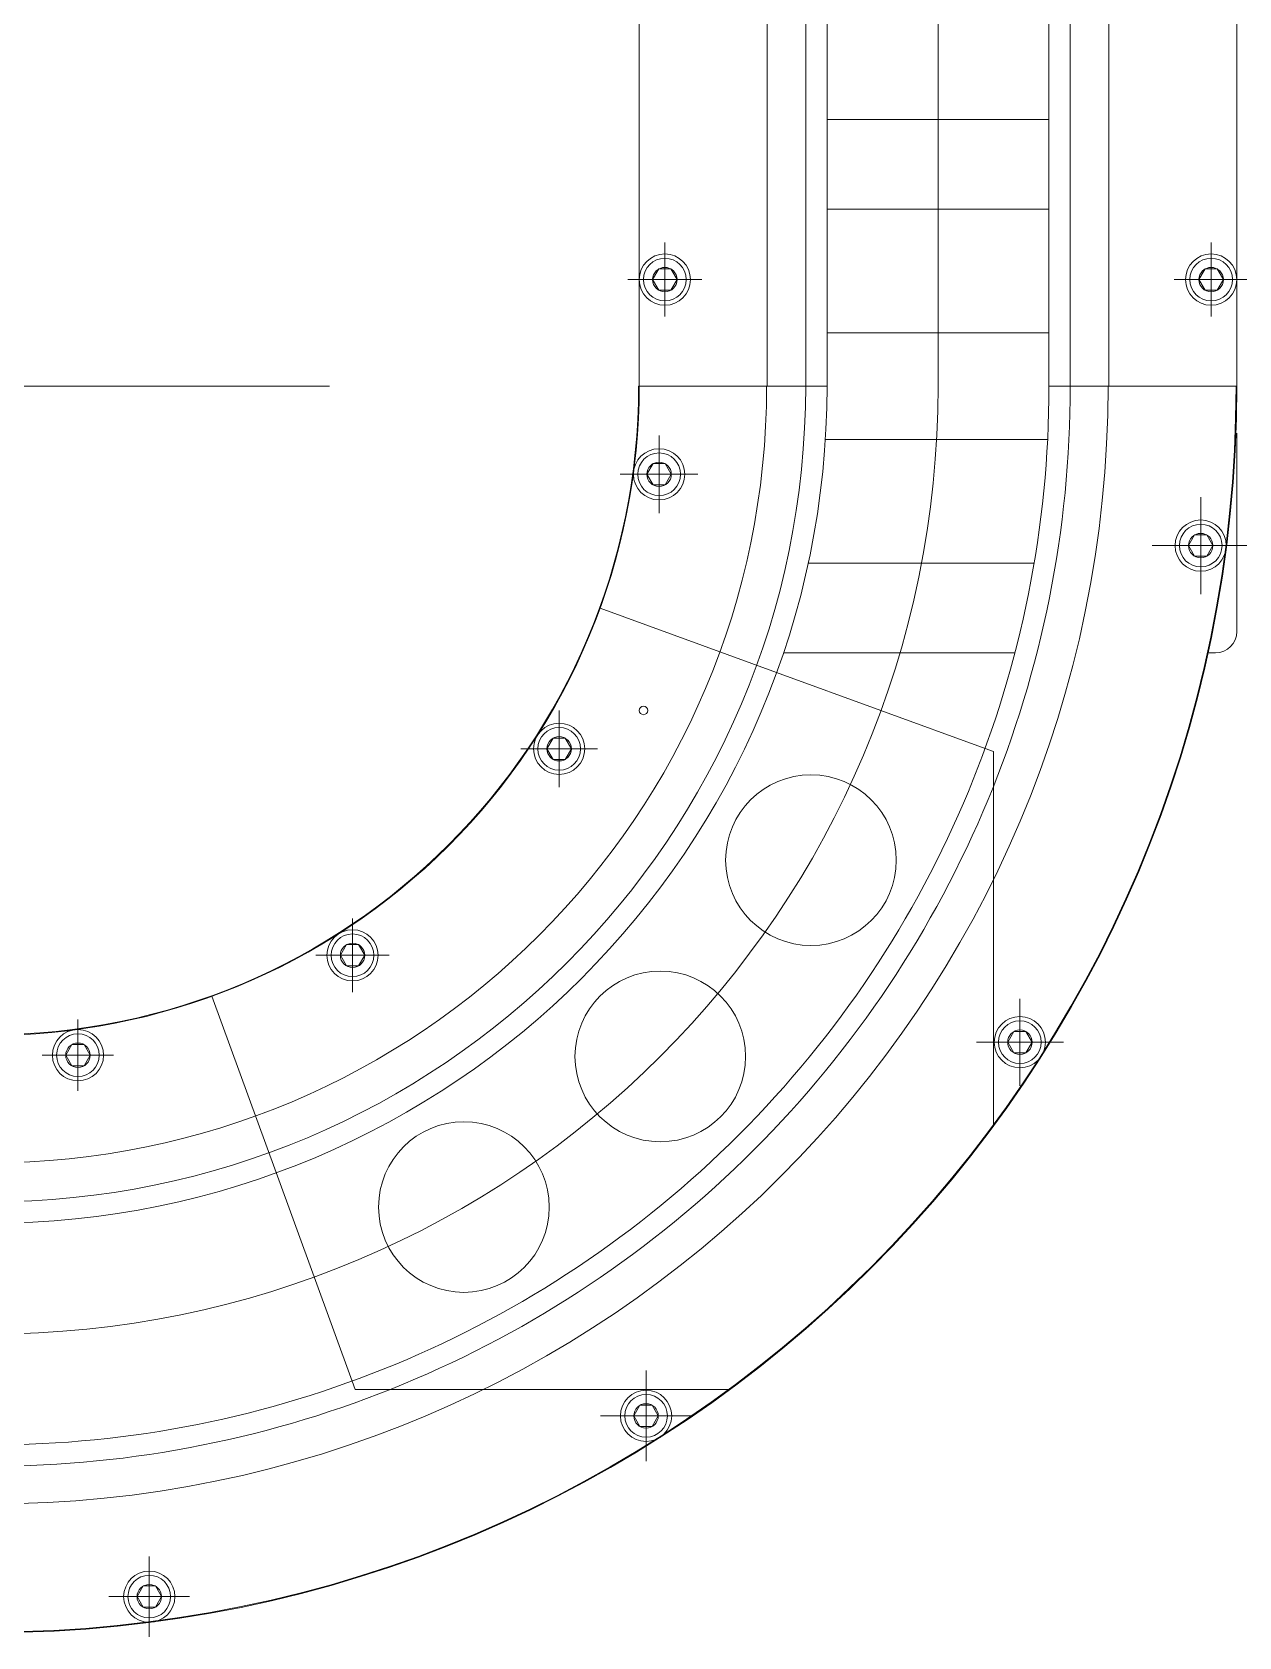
# Model space of a CAD drawing. Header units: millimetres. Extents: x -1052 to 3351, y 0 to 2015.
# Drawn here: x -143.05 to -138.87, y 1548.67 to 1554.24 of the extents above; entities that cross this region are included whole.
import ezdxf

# ---------------------------------------------------------------- set-up
doc = ezdxf.new("R2010")
doc.units = ezdxf.units.MM

msp = doc.modelspace()

# ---------------------------------------------------------------- linework, layer by layer
at = {"linetype": 'Continuous', "lineweight": 0}
for p, q in [((-140.5054, 1553.0099), (-140.5054, 1571.4257)), ((-140.3723, 1553.0099), (-140.3723, 1571.4257)), ((-140.2983, 1553.0099), (-140.2983, 1571.4257)), ((-139.5291, 1553.0099), (-139.5291, 1571.4257)), ((-139.4552, 1553.0099), (-139.4552, 1571.4257)), ((-139.322, 1553.0099), (-139.322, 1571.4257)), ((-139.9137, 1553.0099), (-139.9137, 1565.7678)), ((-140.9491, 1553.0099), (-140.9491, 1564.5475)), ((-140.9491, 1564.5475), (-140.9491, 1553.0099)), ((-138.8783, 1553.0099), (-138.8783, 1564.5475)), ((-138.8783, 1564.5475), (-138.8783, 1553.0099)), ((-139.5291, 1553.9344), (-140.2983, 1553.9344)), ((-139.5291, 1553.6238), (-140.2983, 1553.6238)), ((-140.8604, 1553.5082), (-140.8604, 1553.2512)), ((-138.967, 1553.5082), (-138.967, 1553.2512)), ((-140.9889, 1553.3797), (-140.7319, 1553.3797)), ((-140.8815, 1553.4167), (-140.9027, 1553.3797)), ((-140.8815, 1553.3427), (-140.9027, 1553.3797)), ((-140.8392, 1553.4167), (-140.8815, 1553.4167)), ((-140.8392, 1553.4167), (-140.8181, 1553.3797)), ((-140.8392, 1553.3427), (-140.8181, 1553.3797)), ((-138.8386, 1553.3797), (-139.0955, 1553.3797)), ((-138.9882, 1553.4167), (-139.0093, 1553.3797)), ((-138.9882, 1553.3427), (-139.0093, 1553.3797)), ((-138.9882, 1553.4167), (-138.9459, 1553.4167)), ((-138.9459, 1553.4167), (-138.9247, 1553.3797)), ((-138.9459, 1553.3427), (-138.9247, 1553.3797)), ((-140.8392, 1553.3427), (-140.8815, 1553.3427)), ((-138.9882, 1553.3427), (-138.9459, 1553.3427)), ((-139.5291, 1553.1948), (-140.2983, 1553.1948)), ((-142.0223, 1553.0099), (-144.3775, 1553.0099)), ((-140.9516, 1553.0099), (-140.5078, 1553.0099)), ((-140.9491, 1553.0099), (-140.2983, 1553.0099)), ((-140.9491, 1553.0099), (-140.5054, 1553.0099)), ((-140.9491, 1553.0099), (-140.2983, 1553.0099)), ((-140.9491, 1553.0099), (-140.2983, 1553.0099)), ((-139.5291, 1553.0099), (-138.8783, 1553.0099)), ((-139.5291, 1553.0099), (-138.8783, 1553.0099)), ((-139.5291, 1553.0099), (-138.8783, 1553.0099)), ((-138.8783, 1553.0099), (-139.5291, 1553.0099)), ((-138.8807, 1553.0099), (-139.3245, 1553.0099)), ((-138.8783, 1553.0099), (-139.322, 1553.0099)), ((-140.8804, 1552.5698), (-140.8804, 1552.8394)), ((-139.5338, 1552.825), (-140.3042, 1552.825)), ((-138.8783, 1552.1594), (-138.8783, 1552.8472)), ((-140.9015, 1552.7415), (-140.9227, 1552.7046)), ((-140.8592, 1552.7415), (-140.9015, 1552.7415)), ((-140.8592, 1552.7415), (-140.8381, 1552.7046)), ((-140.7456, 1552.7046), (-141.0152, 1552.7046)), ((-140.9015, 1552.6676), (-140.9227, 1552.7046)), ((-140.8592, 1552.6676), (-140.9015, 1552.6676)), ((-140.8592, 1552.6676), (-140.8381, 1552.7046)), ((-139.0032, 1552.2891), (-139.0032, 1552.6258)), ((-139.0244, 1552.4944), (-139.0456, 1552.4574)), ((-138.9821, 1552.4944), (-139.0244, 1552.4944)), ((-138.9821, 1552.4944), (-138.9609, 1552.4574)), ((-138.8349, 1552.4574), (-139.1716, 1552.4574)), ((-139.0244, 1552.4204), (-139.0456, 1552.4574)), ((-138.9821, 1552.4204), (-138.9609, 1552.4574)), ((-139.5808, 1552.3961), (-140.364, 1552.3961)), ((-138.9821, 1552.4204), (-139.0244, 1552.4204)), ((-141.0849, 1552.2401), (-140.4733, 1552.0175)), ((-139.6474, 1552.0854), (-140.4495, 1552.0854)), ((-139.0032, 1552.0854), (-139.0032, 1552.0854)), ((-138.9808, 1552.0854), (-138.9522, 1552.0854)), ((-140.4733, 1552.0175), (-139.7505, 1551.7544)), ((-141.2268, 1551.6203), (-141.2268, 1551.8855)), ((-141.2479, 1551.7899), (-141.2691, 1551.7529)), ((-141.2056, 1551.7899), (-141.2479, 1551.7899)), ((-141.2056, 1551.7899), (-141.1845, 1551.7529)), ((-141.0942, 1551.7529), (-141.3593, 1551.7529)), ((-141.2479, 1551.7159), (-141.2691, 1551.7529)), ((-141.2056, 1551.7159), (-141.2479, 1551.7159)), ((-141.2056, 1551.7159), (-141.1845, 1551.7529)), ((-139.7505, 1551.7544), (-139.7214, 1551.7438)), ((-139.7214, 1550.4454), (-139.7214, 1551.7438)), ((-141.9429, 1550.9095), (-141.9429, 1551.164)), ((-141.8156, 1551.0368), (-142.0701, 1551.0368)), ((-141.964, 1551.0738), (-141.9852, 1551.0368)), ((-141.964, 1550.9998), (-141.9852, 1551.0368)), ((-141.9217, 1551.0738), (-141.964, 1551.0738)), ((-141.9217, 1551.0738), (-141.9006, 1551.0368)), ((-141.9217, 1550.9998), (-141.9006, 1551.0368)), ((-141.9217, 1550.9998), (-141.964, 1550.9998)), ((-142.4301, 1550.8949), (-142.2075, 1550.2833)), ((-139.6299, 1550.5848), (-139.6299, 1550.8864)), ((-142.8946, 1550.5669), (-142.8946, 1550.8139)), ((-139.6511, 1550.7726), (-139.6722, 1550.7356)), ((-139.6088, 1550.7726), (-139.6511, 1550.7726)), ((-139.6088, 1550.7726), (-139.5876, 1550.7356)), ((-142.9157, 1550.7274), (-142.9369, 1550.6904)), ((-142.8734, 1550.7274), (-142.9157, 1550.7274)), ((-142.8734, 1550.7274), (-142.8522, 1550.6904)), ((-139.4792, 1550.7356), (-139.7807, 1550.7356)), ((-139.6511, 1550.6986), (-139.6722, 1550.7356)), ((-139.6088, 1550.6986), (-139.5876, 1550.7356)), ((-142.7711, 1550.6904), (-143.0181, 1550.6904)), ((-142.9157, 1550.6534), (-142.9369, 1550.6904)), ((-142.8734, 1550.6534), (-142.9157, 1550.6534)), ((-142.8734, 1550.6534), (-142.8522, 1550.6904)), ((-139.6088, 1550.6986), (-139.6511, 1550.6986)), ((-142.2075, 1550.2833), (-141.9444, 1549.5605)), ((-140.9256, 1549.2826), (-140.9256, 1549.5973)), ((-141.9444, 1549.5605), (-141.9338, 1549.5314)), ((-140.6354, 1549.5314), (-141.9338, 1549.5314)), ((-140.7682, 1549.4399), (-141.083, 1549.4399)), ((-140.9467, 1549.4769), (-140.9679, 1549.4399)), ((-140.9467, 1549.4029), (-140.9679, 1549.4399)), ((-140.9044, 1549.4769), (-140.9467, 1549.4769)), ((-140.9044, 1549.4769), (-140.8833, 1549.4399)), ((-140.9044, 1549.4029), (-140.8833, 1549.4399)), ((-140.9044, 1549.4029), (-140.9467, 1549.4029)), ((-142.6474, 1548.6736), (-142.6474, 1548.9529)), ((-142.5078, 1548.8132), (-142.7871, 1548.8132)), ((-142.6686, 1548.8502), (-142.6897, 1548.8132)), ((-142.6686, 1548.7762), (-142.6897, 1548.8132)), ((-142.6263, 1548.8502), (-142.6686, 1548.8502)), ((-142.6263, 1548.8502), (-142.6051, 1548.8132)), ((-142.6263, 1548.7762), (-142.6051, 1548.8132)), ((-142.6263, 1548.7762), (-142.6686, 1548.7762))]:
    msp.add_line(p, q, dxfattribs=at)
for centre, radius in [((-140.8604, 1553.3797), 0.0888), ((-140.8604, 1553.3797), 0.074), ((-138.967, 1553.3797), 0.0888), ((-138.967, 1553.3797), 0.074), ((-140.8604, 1553.3797), 0.0423), ((-138.967, 1553.3797), 0.0423), ((-140.8804, 1552.7046), 0.0888), ((-140.8804, 1552.7046), 0.074), ((-140.8804, 1552.7046), 0.0423), ((-139.0032, 1552.4574), 0.0888), ((-139.0032, 1552.4574), 0.074), ((-139.0032, 1552.4574), 0.0423), ((-140.9344, 1551.886), 0.0148), ((-141.2268, 1551.7529), 0.0888), ((-141.2268, 1551.7529), 0.074), ((-141.2268, 1551.7529), 0.0423), ((-140.354, 1551.3668), 0.2958), ((-141.9429, 1551.0368), 0.0888), ((-141.9429, 1551.0368), 0.074), ((-141.9429, 1551.0368), 0.0423), ((-140.8762, 1550.6862), 0.2958), ((-139.6299, 1550.7356), 0.0888), ((-142.8946, 1550.6904), 0.0888), ((-142.8946, 1550.6904), 0.074), ((-139.6299, 1550.7356), 0.074), ((-139.6299, 1550.7356), 0.0423), ((-142.8946, 1550.6904), 0.0423), ((-141.5568, 1550.164), 0.2958), ((-140.9256, 1549.4399), 0.0888), ((-140.9256, 1549.4399), 0.074), ((-140.9256, 1549.4399), 0.0423), ((-142.6474, 1548.8132), 0.0888), ((-142.6474, 1548.8132), 0.074), ((-142.6474, 1548.8132), 0.0423)]:
    msp.add_circle(centre, radius, dxfattribs=at)
for centre, radius, start, end in [((-143.1999, 1553.0099), 2.2508, 269.779, 0), ((-143.1999, 1553.0099), 4.3216, 270, 0), ((-143.1999, 1553.0099), 2.9016, 270, 0), ((-143.1999, 1553.0099), 3.6708, 270, 0.0001), ((-143.1999, 1553.0099), 2.8276, 270, 0), ((-143.1999, 1553.0099), 3.7447, 270, 0.0001), ((-143.1999, 1553.0099), 3.2862, 270, 0), ((-143.1999, 1553.0099), 3.8755, 270, 360), ((-143.1999, 1553.0099), 4.3192, 270, 360), ((-143.1999, 1553.0099), 2.6921, 270, 360), ((-143.1999, 1553.0099), 2.2484, 270, 360), ((-138.9522, 1552.1594), 0.074, 270, 0)]:
    msp.add_arc(centre, radius, start, end, dxfattribs=at)

doc.saveas('drawing.dxf')
